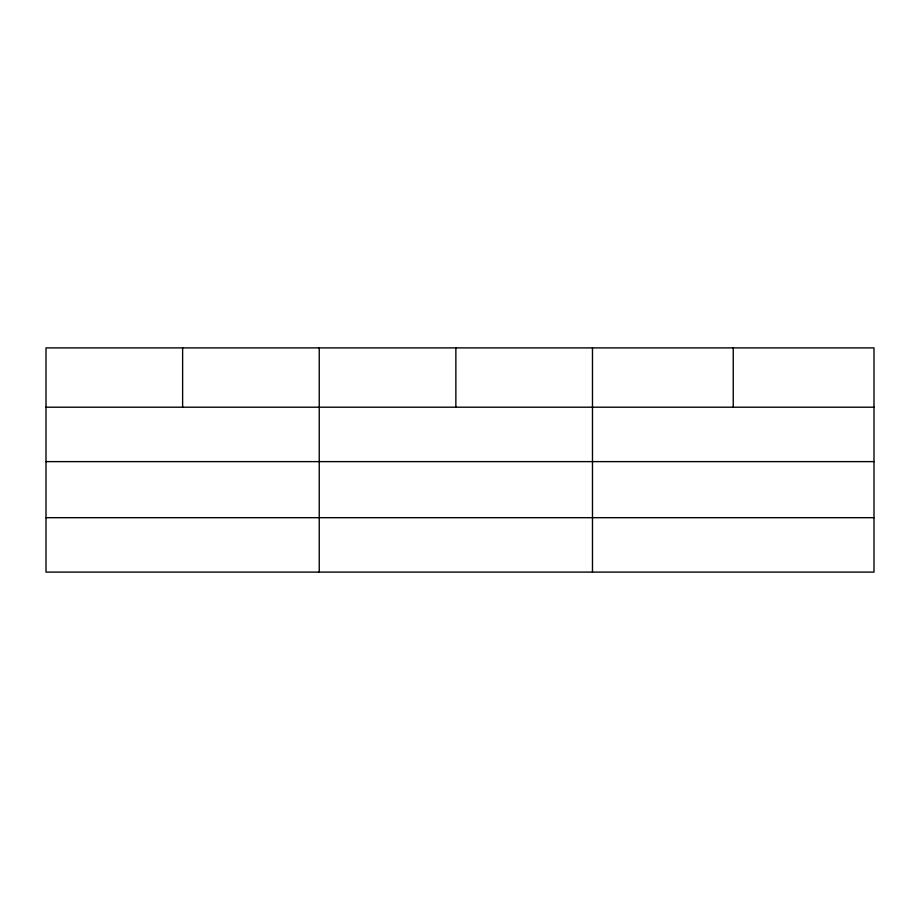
<?xml version="1.0" encoding="UTF-8"?>
<svg xmlns="http://www.w3.org/2000/svg" width="920" height="920" viewBox="0 0 920 920"><rect width="100%" height="100%" fill="white"/><g stroke="black" fill="none" stroke-linecap="round" stroke-linejoin="round"><path stroke-width="1.38" d="M874 461.621L874 347.898L46 347.898L46 572.102L874 572.102L874 461.621L46 461.621M46 407.203L874 407.203M46 517.684L874 517.684M733.24 347.898L733.24 407.203M592.48 347.898L592.48 572.102M455.86 347.898L455.86 407.203M319.24 347.898L319.24 572.102M182.62 347.898L182.62 407.203"/></g></svg>
